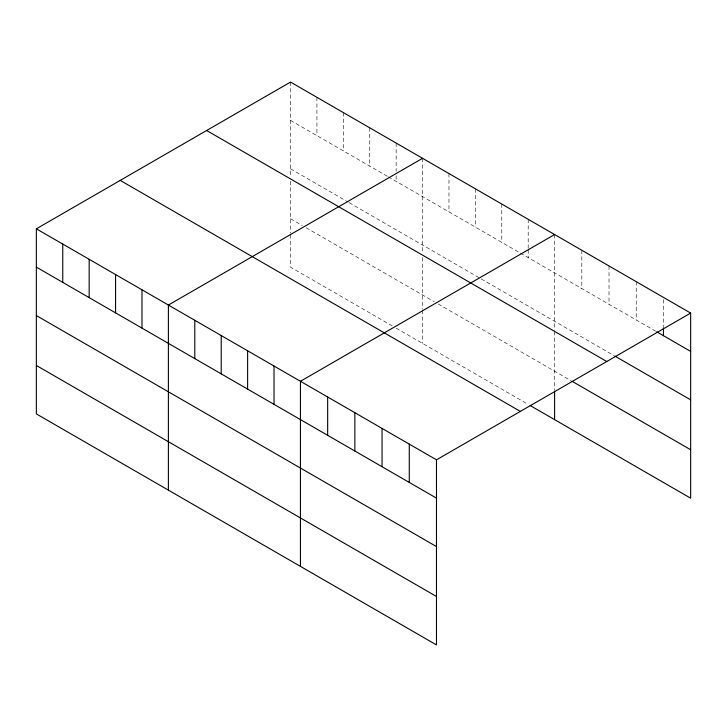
<?xml version="1.0" encoding="UTF-8"?>
<svg xmlns="http://www.w3.org/2000/svg" width="727" height="727" viewBox="0 0 727 727"><rect width="100%" height="100%" fill="white"/><g stroke="black" fill="none" stroke-linecap="round" stroke-linejoin="round"><path stroke-width="0.55" stroke-dasharray="3.63 2.73" d="M290.518 82.078L290.518 176.761M290.518 120.382L387.346 176.288M388.327 176.852L519.396 252.523M520.368 253.087L655.663 331.203M290.518 168.818L348.224 202.142M349.205 202.706L480.265 278.377M481.247 278.941L613.879 355.512M290.518 218.727L302.25 225.506M306.167 227.76L434.301 301.741M438.208 303.995L571.122 380.739M392.244 325.896L290.518 267.172L290.518 234.139M396.151 328.159L528.193 404.394M663.442 299.633L663.442 326.677M636.234 281.667L636.234 319.98M609.026 265.964L609.026 304.268M581.818 250.252L581.818 288.564M554.601 234.548L554.601 330.367M554.601 331.503L554.601 389.917M528.193 219.3L528.193 248.589M528.193 249.715L528.193 257.603M501.784 204.051L501.784 242.355M475.376 188.802L475.376 227.115M448.968 173.553L448.968 211.866M422.56 158.313L422.56 252.996M422.56 257.531L422.56 309.275M422.56 310.374L422.56 343.408M396.151 143.065L396.151 171.227M396.151 175.734L396.151 181.368M369.743 127.816L369.743 166.119M343.335 112.567L343.335 150.88M316.927 97.318L316.927 135.631M290.518 181.296L290.518 233.04"/><path stroke-width="1.09" d="M36.35 228.814L436.482 459.827L436.482 644.922L36.35 413.908L36.35 228.814L290.518 82.078L690.65 313.092L690.65 498.186L530.156 405.521M422.56 158.313L168.391 305.049L168.391 490.143M554.601 234.548L300.442 381.284L300.442 566.378M436.482 459.827L690.65 313.092M656.635 331.757L690.65 351.395M614.851 356.076L690.65 399.841M206.641 130.496L606.772 361.51M572.094 381.293L690.65 449.74M120.228 180.396L520.359 411.409M36.35 267.127L436.482 498.14M36.35 315.563L436.482 546.577M36.35 365.472L436.482 596.485M663.442 327.804L663.442 335.692M554.601 391.017L554.601 419.643M409.274 444.124L409.274 482.428M382.066 428.412L382.066 466.725M354.858 412.7L354.858 451.013M327.65 396.997L327.65 435.3M274.034 366.035L274.034 404.348M247.616 350.796L247.616 389.099M221.208 335.547L221.208 373.851M194.8 320.298L194.8 358.602M141.983 289.8L141.983 328.113M115.575 274.561L115.575 312.864M89.167 259.312L89.167 297.616M62.758 244.063L62.758 282.367"/></g></svg>
